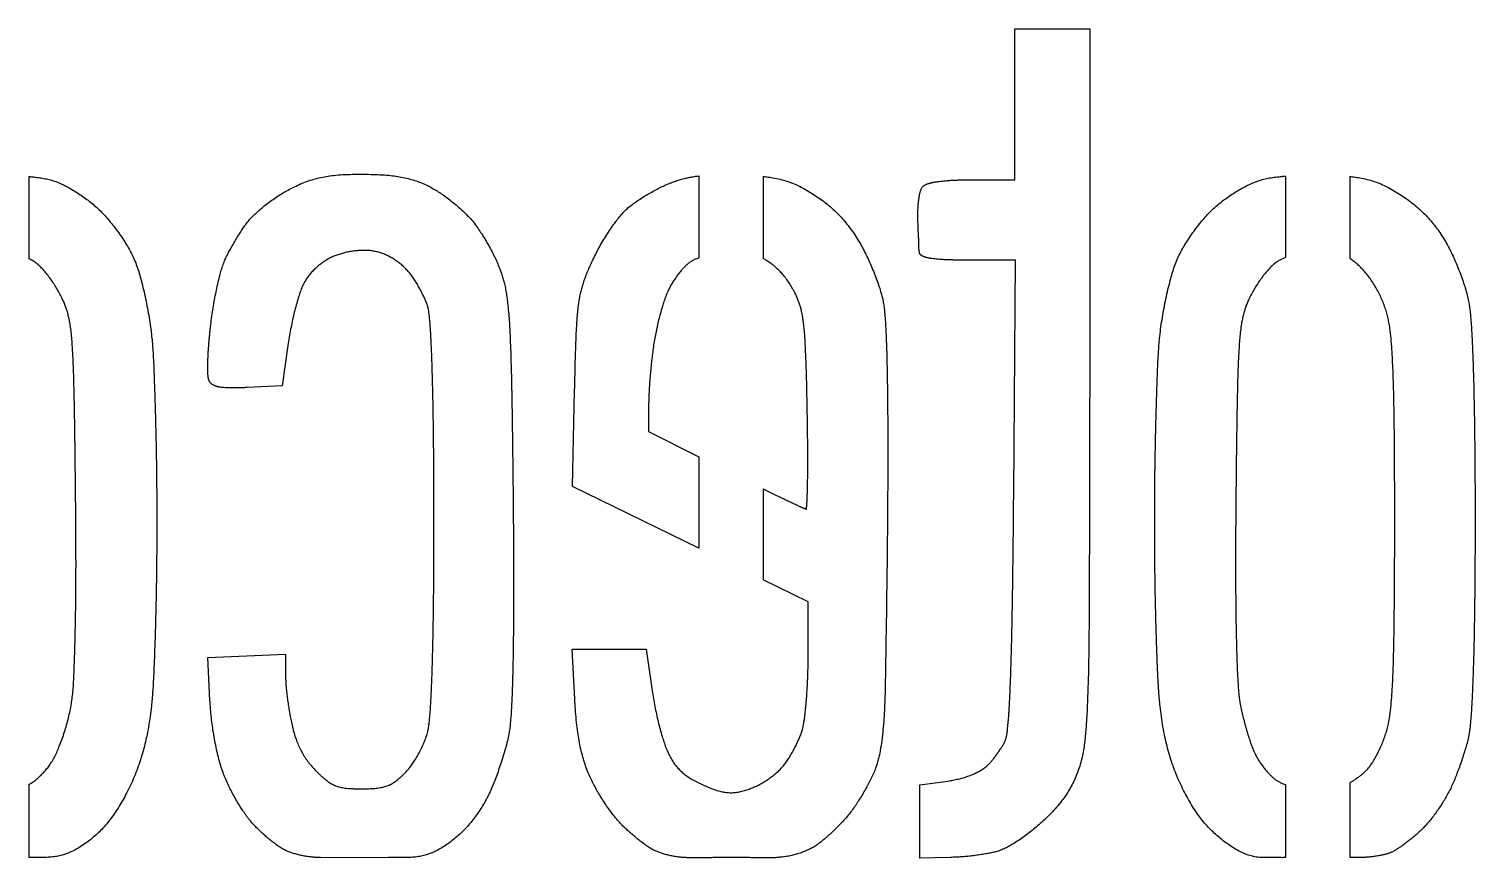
# Model space of a CAD drawing. Extents: x 0 to 436, y 0 to 625.
# Drawn here: x 217.6 to 289.3, y 208.2 to 249.4 of the extents above; entities that cross this region are included whole.
import ezdxf

# ---------------------------------------------------------------- set-up
doc = ezdxf.new("R2010")
doc.units = 0
doc.layers.add('Capa_1', color=7, linetype='CONTINUOUS')

msp = doc.modelspace()

# ---------------------------------------------------------------- linework, layer by layer
at = {"layer": 'Capa_1', "color": 7}
for p, q in [((266.48379, 249.366023), (270.19405, 249.366023)), ((266.48379, 241.884913), (266.48379, 249.366023)), ((270.19405, 249.366023), (270.19405, 231.906297)), ((217.571419, 242.050916), (217.571419, 237.967415)), ((250.810344, 242.079788), (250.810344, 238.024029)), ((254.000957, 242.050549), (254.000957, 237.974103)), ((264.355281, 241.884913), (266.48379, 241.884913)), ((279.913999, 242.068555), (279.913999, 238.030943)), ((283.104612, 242.049929), (283.104612, 237.977462)), ((266.516508, 237.897706), (264.199288, 237.897706)), ((266.42616, 226.383971), (266.516508, 237.897706)), ((230.434741, 233.787845), (230.130322, 231.665675)), ((230.130322, 231.665675), (228.39785, 231.581883)), ((244.541429, 226.682618), (244.643817, 231.43445)), ((248.310129, 230.679957), (248.304823, 229.399233)), ((248.304823, 229.399233), (250.810344, 228.143993)), ((250.810344, 228.143993), (250.810344, 223.61204)), ((250.810344, 223.61204), (244.541429, 226.682618)), ((254.000957, 226.555477), (254.000957, 222.049348)), ((256.232053, 220.956583), (254.000957, 222.049348)), ((256.23036, 218.318511), (256.232053, 220.956583)), ((226.443289, 218.192132), (230.294564, 218.360788)), ((226.546303, 216.05983), (226.443289, 218.192132)), ((230.294564, 218.360788), (230.294564, 217.3357)), ((244.524121, 218.610018), (248.187297, 218.610018)), ((244.648668, 216.128975), (244.524121, 218.610018)), ((248.187297, 218.610018), (248.484523, 216.545901)), ((217.571419, 211.898492), (217.571419, 208.277806)), ((261.773554, 211.882151), (263.156875, 212.065595)), ((261.773554, 208.249161), (261.773554, 211.882151)), ((279.913999, 211.886525), (279.913999, 208.269029)), ((283.104612, 211.981155), (283.104612, 208.282491)), ((218.0756, 208.278484), (217.571419, 208.278484)), ((235.411913, 208.271089), (232.097975, 208.268267)), ((251.437583, 208.268098), (250.384841, 208.259349)), ((254.484573, 208.26028), (253.376303, 208.268183)), ((263.283333, 208.278512), (261.773554, 208.249161)), ((279.913999, 208.269029), (279.912108, 208.269057)), ((283.577671, 208.277806), (283.104612, 208.282604)), ((285.266878, 208.579474), (285.18667, 208.535137)), ((285.18667, 208.535137), (285.18667, 208.548119))]:
    msp.add_line(p, q, dxfattribs=at)
for points, knots in [([(217.571419, 242.050916), (217.608303, 242.046798), (217.682104, 242.038557), (217.79276, 242.025353), (217.95798, 242.004878), (218.177444, 241.976317), (218.449377, 241.929859), (218.711684, 241.865973), (218.961176, 241.778763), (219.198489, 241.675262), (219.44783, 241.549252), (219.708909, 241.402538), (219.980337, 241.234067), (220.245016, 241.055402), (220.503743, 240.868137), (220.75443, 240.670283), (220.999677, 240.455654), (221.235926, 240.221635), (221.463795, 239.970392), (221.687307, 239.701442), (221.90764, 239.416598), (222.123496, 239.115339), (222.320648, 238.817718), (222.500275, 238.525108), (222.659589, 238.236763), (222.806783, 237.928255), (222.934029, 237.597375), (223.044781, 237.247176), (223.150523, 236.860118), (223.256072, 236.438315), (223.358903, 235.981536), (223.451352, 235.521024), (223.533547, 235.056808), (223.604174, 234.588946), (223.671558, 234.039168), (223.724661, 233.406633), (223.762097, 232.692082), (223.792087, 231.848583), (223.823816, 230.876773), (223.854856, 229.776699), (223.881132, 228.627025), (223.900494, 227.427553), (223.912243, 226.178268), (223.916031, 224.929507), (223.912337, 223.681396), (223.900712, 222.434039), (223.881507, 221.237481), (223.855458, 220.09171), (223.823502, 218.996613), (223.788885, 218.030449), (223.754183, 217.193253), (223.713006, 216.485539), (223.656838, 215.842415), (223.585484, 215.26461), (223.504901, 214.751936), (223.409577, 214.261187), (223.300637, 213.792913), (223.178807, 213.347678), (223.039056, 212.910924), (222.880305, 212.483911), (222.704499, 212.066836), (222.518044, 211.669888), (222.32393, 211.292445), (222.122222, 210.93504), (221.913448, 210.600042), (221.698593, 210.287813), (221.477566, 209.99965), (221.247316, 209.734705), (221.008352, 209.49444), (220.76447, 209.27669), (220.512155, 209.075129), (220.253448, 208.888827), (219.987121, 208.721129), (219.723481, 208.581926), (219.464756, 208.471327), (219.213957, 208.387875), (218.947062, 208.325706), (218.664982, 208.291982), (218.370749, 208.279659), (218.174118, 208.278876), (218.0756, 208.278484)], [0, 0, 0, 0, 0.111339, 0.222778, 0.334321, 0.610796, 0.886658, 1.161592, 1.419613, 1.67849, 1.937769, 2.257433, 2.576616, 2.895881, 3.215262, 3.53457, 3.853625, 4.192435, 4.531556, 4.870799, 5.2413, 5.611672, 5.98237, 6.312068, 6.641466, 6.970225, 7.336708, 7.703956, 8.071693, 8.540286, 9.008279, 9.476189, 9.949265, 10.422453, 10.895513, 11.610695, 12.326183, 13.041936, 14.14276, 15.243173, 16.343455, 17.592662, 18.842025, 20.091451, 21.338937, 22.586354, 23.833658, 24.929044, 26.024533, 27.12032, 27.829383, 28.538243, 29.246891, 29.765658, 30.284533, 30.803491, 31.265065, 31.726558, 32.187922, 32.640295, 33.092799, 33.545374, 33.955644, 34.365835, 34.776207, 35.139416, 35.502464, 35.865149, 36.191646, 36.51841, 36.845453, 37.160039, 37.474371, 37.788891, 38.053382, 38.317631, 38.58087, 38.874071, 39.168403, 39.46395, 39.46395, 39.46395, 39.46395]), ([(228.39785, 231.581883), (228.332958, 231.579079), (228.203182, 231.57347), (228.008473, 231.566368), (227.828179, 231.561902), (227.662301, 231.560446), (227.510901, 231.563187), (227.371692, 231.567478), (227.244886, 231.57603), (227.1306, 231.587634), (227.039638, 231.601525), (226.97186, 231.614945), (226.926754, 231.62518), (226.883963, 231.636713), (226.84348, 231.649238), (226.805371, 231.66279), (226.769353, 231.677749), (226.735426, 231.693847), (226.703724, 231.711129), (226.673946, 231.729877), (226.646161, 231.749946), (226.620546, 231.77131), (226.596787, 231.794102), (226.575156, 231.818297), (226.555433, 231.843497), (226.53745, 231.869956), (226.52127, 231.897531), (226.506964, 231.926077), (226.495011, 231.955098), (226.485511, 231.984467), (226.477985, 232.013883), (226.471333, 232.046637), (226.465645, 232.082667), (226.461007, 232.121917), (226.457104, 232.164588), (226.453709, 232.210645), (226.450874, 232.260072), (226.448525, 232.312808), (226.446706, 232.368849), (226.445307, 232.428184), (226.444447, 232.490439), (226.444231, 232.555606), (226.444524, 232.62368), (226.4454, 232.694334), (226.446738, 232.76757), (226.44864, 232.843385), (226.451957, 232.950896), (226.457472, 233.090076), (226.466096, 233.260871), (226.476706, 233.437865), (226.489261, 233.621044), (226.503835, 233.810389), (226.520208, 234.003136), (226.538344, 234.199275), (226.558506, 234.398776), (226.588554, 234.670634), (226.632059, 235.01443), (226.693235, 235.429439), (226.761013, 235.833927), (226.834444, 236.227929), (226.913958, 236.611423), (226.994082, 236.958124), (227.072848, 237.268167), (227.15293, 237.540288), (227.243174, 237.792719), (227.344763, 238.023895), (227.450579, 238.236158), (227.568883, 238.455283), (227.696925, 238.682381), (227.834975, 238.917225), (227.973262, 239.143963), (228.11103, 239.363013), (228.251713, 239.571865), (228.406762, 239.779061), (228.580758, 239.980166), (228.771912, 240.17525), (228.986079, 240.372862), (229.222409, 240.57272), (229.481618, 240.772835), (229.746479, 240.960195), (230.015943, 241.135588), (230.289566, 241.29904), (230.587204, 241.461419), (230.909838, 241.619709), (231.259362, 241.767573), (231.612776, 241.890605), (231.969133, 241.986136), (232.325784, 242.057233), (232.720233, 242.111846), (233.151793, 242.144695), (233.618957, 242.158581), (233.930584, 242.160652), (234.086479, 242.161689)], [0, 0, 0, 0, 0.194858, 0.389692, 0.584506, 0.735892, 0.8873, 1.038756, 1.153663, 1.268509, 1.383292, 1.429538, 1.475771, 1.522024, 1.562453, 1.602873, 1.64332, 1.679401, 1.715485, 1.751573, 1.784893, 1.818235, 1.851559, 1.883569, 1.915518, 1.947495, 1.97947, 2.011363, 2.043211, 2.073532, 2.103886, 2.134255, 2.173768, 2.213277, 2.252805, 2.302308, 2.351814, 2.401325, 2.460669, 2.520022, 2.579377, 2.64745, 2.715522, 2.783599, 2.859424, 2.935266, 3.011114, 3.18211, 3.353125, 3.524141, 3.71404, 3.903942, 4.093852, 4.294357, 4.494865, 4.695394, 5.114886, 5.534395, 5.953793, 6.345193, 6.736686, 7.128652, 7.412622, 7.696254, 7.979346, 8.216164, 8.453351, 8.690695, 8.96316, 9.235436, 9.507891, 9.759884, 10.011697, 10.263151, 10.535751, 10.808806, 11.082116, 11.409698, 11.737006, 12.064213, 12.382728, 12.701328, 13.020145, 13.39964, 13.778969, 14.15801, 14.521325, 14.884891, 15.248329, 15.715313, 16.182518, 16.650206, 16.650206, 16.650206, 16.650206]), ([(234.08649, 242.161914), (234.235647, 242.159939), (234.533862, 242.155991), (234.980949, 242.141725), (235.3962, 242.112914), (235.778629, 242.066969), (236.12764, 242.006569), (236.462867, 241.927708), (236.782765, 241.830164), (237.086383, 241.715813), (237.370365, 241.586483), (237.634174, 241.444514), (237.879535, 241.295132), (238.12859, 241.128102), (238.38146, 240.944525), (238.637209, 240.743768), (238.879151, 240.539536), (239.108037, 240.333333), (239.32178, 240.123733), (239.52608, 239.900432), (239.71704, 239.661212), (239.896705, 239.40905), (240.073603, 239.137946), (240.249691, 238.849878), (240.42346, 238.544342), (240.583046, 238.241818), (240.729217, 237.942993), (240.860239, 237.647489), (240.967139, 237.372791), (241.051752, 237.120397), (241.118218, 236.892166), (241.180616, 236.640899), (241.23574, 236.366233), (241.282893, 236.068592), (241.326381, 235.724946), (241.36522, 235.335486), (241.398043, 234.900387), (241.427552, 234.396351), (241.454313, 233.82346), (241.477333, 233.181744), (241.498096, 232.447849), (241.517117, 231.621821), (241.533981, 230.703675), (241.549772, 229.670232), (241.565236, 228.521499), (241.579927, 227.257478), (241.591711, 226.084834), (241.601303, 225.003575), (241.608486, 224.0137), (241.613234, 223.066535), (241.615374, 222.16209), (241.615011, 221.300378), (241.612236, 220.484418), (241.607099, 219.714214), (241.599675, 218.98976), (241.589735, 218.314163), (241.577638, 217.687443), (241.563326, 217.109649), (241.546773, 216.583562), (241.528539, 216.109167), (241.50788, 215.686418), (241.484301, 215.317703), (241.459189, 215.0031), (241.432007, 214.742927), (241.391078, 214.454514), (241.327631, 214.13956), (241.241361, 213.799106), (241.140321, 213.448658), (241.02948, 213.087263), (240.907405, 212.715536), (240.781875, 212.359324), (240.653256, 212.018588), (240.519387, 211.694478), (240.373077, 211.377574), (240.21169, 211.069863), (240.03627, 210.771672), (239.848033, 210.483831), (239.648081, 210.206637), (239.43586, 209.941587), (239.215778, 209.695978), (238.988675, 209.470434), (238.756878, 209.263812), (238.513782, 209.068943), (238.260287, 208.886137), (237.994831, 208.719314), (237.731865, 208.580925), (237.473647, 208.471022), (237.22313, 208.38794), (236.956366, 208.325718), (236.674341, 208.291213), (236.380289, 208.278131), (236.154271, 208.278469), (235.996765, 208.27858), (235.907873, 208.278235), (235.823373, 208.279488), (235.743363, 208.275462), (235.667693, 208.273335), (235.597249, 208.271078), (235.532008, 208.271518), (235.472005, 208.271328), (235.432001, 208.271414), (235.411998, 208.271456)], [0, 0, 0, 0, 0.447506, 0.894716, 1.341798, 1.695759, 2.049804, 2.403857, 2.72817, 3.052451, 3.376486, 3.663526, 3.950692, 4.237922, 4.562946, 4.887906, 5.213095, 5.512623, 5.811932, 6.110849, 6.420002, 6.729573, 7.039376, 7.390968, 7.742292, 8.093675, 8.416914, 8.740093, 9.063146, 9.300802, 9.538477, 9.776095, 10.077289, 10.378587, 10.679967, 11.116335, 11.552608, 11.988883, 12.630995, 13.273111, 13.915244, 14.833549, 15.75184, 16.670139, 17.93424, 19.198349, 20.462455, 21.452348, 22.442253, 23.432158, 24.293875, 25.155591, 26.017293, 26.741765, 27.466248, 28.190765, 28.768767, 29.346751, 29.924669, 30.347795, 30.770973, 31.194394, 31.456148, 31.717737, 31.979049, 32.329761, 32.680961, 33.032429, 33.423836, 33.814941, 34.206117, 34.556799, 34.907437, 35.257907, 35.603556, 35.94939, 36.295398, 36.634966, 36.974367, 37.313557, 37.62375, 37.934099, 38.244673, 38.558042, 38.87121, 39.184482, 39.448452, 39.712256, 39.975328, 40.268852, 40.563209, 40.857873, 40.946844, 41.035726, 41.124567, 41.200274, 41.27598, 41.351682, 41.411681, 41.471687, 41.531695, 41.531695, 41.531695, 41.531695]), ([(244.643817, 231.43445), (244.648464, 231.648497), (244.657759, 232.076592), (244.672947, 232.718712), (244.688966, 233.300342), (244.705923, 233.821461), (244.724856, 234.282022), (244.747416, 234.699492), (244.773232, 235.0738), (244.803109, 235.404805), (244.839898, 235.71011), (244.883298, 235.989383), (244.932383, 236.24235), (244.991289, 236.486323), (245.060686, 236.720545), (245.137424, 236.945465), (245.225388, 237.178201), (245.323599, 237.418834), (245.432293, 237.667072), (245.560946, 237.943847), (245.711182, 238.248287), (245.886342, 238.578375), (246.070693, 238.900552), (246.264648, 239.214187), (246.468516, 239.51889), (246.668516, 239.794621), (246.862034, 240.04243), (247.050619, 240.259819), (247.24845, 240.456788), (247.456769, 240.629611), (247.669216, 240.78383), (247.899107, 240.936039), (248.143476, 241.089526), (248.402973, 241.242671), (248.660635, 241.384557), (248.91627, 241.515326), (249.170151, 241.633749), (249.418808, 241.736776), (249.66172, 241.824083), (249.897758, 241.897334), (250.130659, 241.958714), (250.359732, 242.008888), (250.58424, 242.04969), (250.734984, 242.069756), (250.810344, 242.079788)], [0, 0, 0, 0, 0.642292, 1.284587, 1.926897, 2.387835, 2.848764, 3.309723, 3.642023, 3.974309, 4.306671, 4.564377, 4.822026, 5.079514, 5.317, 5.554622, 5.792311, 6.06332, 6.334243, 6.605205, 6.978906, 7.35258, 7.726081, 8.092273, 8.458648, 8.825667, 9.113922, 9.401659, 9.688519, 9.950316, 10.212826, 10.475736, 10.777324, 11.078462, 11.379558, 11.659626, 11.939735, 12.219762, 12.46678, 12.71385, 12.960961, 13.189099, 13.41722, 13.645268, 13.645268, 13.645268, 13.645268]), ([(254.000957, 242.050549), (254.044423, 242.045643), (254.131375, 242.035827), (254.261503, 242.018287), (254.468065, 241.986832), (254.749677, 241.933108), (255.102088, 241.841715), (255.454255, 241.721123), (255.801652, 241.565533), (256.144025, 241.380311), (256.467118, 241.181504), (256.774308, 240.976997), (257.063797, 240.76559), (257.342589, 240.538631), (257.607796, 240.293952), (257.859469, 240.033335), (258.100154, 239.755722), (258.329474, 239.462334), (258.546317, 239.153661), (258.743955, 238.840054), (258.923076, 238.522958), (259.086321, 238.20466), (259.242178, 237.873557), (259.391828, 237.530576), (259.535031, 237.175723), (259.662915, 236.833408), (259.777384, 236.504714), (259.873123, 236.188569), (259.942886, 235.89347), (259.986692, 235.620872), (260.014978, 235.373128), (260.040688, 235.070769), (260.06516, 234.714292), (260.086827, 234.303806), (260.10609, 233.83948), (260.123405, 233.321186), (260.138163, 232.748888), (260.150605, 232.123252), (260.160891, 231.444365), (260.168665, 230.712252), (260.174055, 229.927909), (260.177079, 229.091319), (260.177574, 228.202494), (260.175836, 227.262352), (260.17156, 226.270903), (260.164782, 225.228118), (260.152388, 223.791155), (260.130931, 221.960114), (260.098413, 219.735416), (260.068418, 217.884633), (260.044138, 216.407459), (260.000877, 215.303052), (259.924181, 214.397297), (259.829537, 213.692238), (259.730275, 213.189487), (259.605466, 212.769696), (259.468076, 212.43381), (259.344159, 212.172287), (259.205302, 211.905397), (259.055296, 211.631843), (258.89281, 211.352662), (258.728216, 211.087134), (258.561848, 210.835187), (258.392999, 210.597672), (258.217671, 210.371677), (258.035212, 210.158476), (257.848204, 209.956575), (257.653419, 209.759398), (257.452298, 209.565851), (257.244734, 209.376027), (257.044954, 209.202275), (256.854126, 209.043672), (256.669999, 208.903902), (256.480722, 208.779898), (256.285096, 208.675905), (256.086482, 208.588208), (255.873968, 208.508556), (255.649016, 208.435619), (255.411484, 208.372757), (255.175943, 208.325775), (254.943085, 208.295315), (254.714195, 208.275362), (254.561247, 208.26531), (254.484714, 208.26028)], [0, 0, 0, 0, 0.131224, 0.262507, 0.393882, 0.758041, 1.122013, 1.485226, 1.873423, 2.262479, 2.65223, 3.011128, 3.369358, 3.727211, 4.088997, 4.451186, 4.813556, 5.190776, 5.567824, 5.944755, 6.30237, 6.660043, 7.017668, 7.400058, 7.782516, 8.165497, 8.496237, 8.826535, 9.156078, 9.405021, 9.654376, 9.903982, 10.315319, 10.726269, 11.137117, 11.709479, 12.281999, 12.854567, 13.586752, 14.318887, 15.051023, 15.939833, 16.828669, 17.717494, 18.760261, 19.803041, 20.845913, 23.071308, 25.296529, 27.520707, 28.624411, 29.728598, 30.835915, 31.349866, 31.862097, 32.37192, 32.660608, 32.95004, 33.239818, 33.563055, 33.885911, 34.208767, 34.500141, 34.791531, 35.082812, 35.357912, 35.633108, 35.908246, 36.189297, 36.470393, 36.751979, 36.983533, 37.214688, 37.445144, 37.66153, 37.878549, 38.096043, 38.342131, 38.587696, 38.832764, 39.062109, 39.291846, 39.521939, 39.521939, 39.521939, 39.521939]), ([(264.199288, 237.897706), (264.114066, 237.897882), (263.943624, 237.898234), (263.687983, 237.901239), (263.449888, 237.905323), (263.22937, 237.911658), (263.026447, 237.920139), (262.839824, 237.930826), (262.669558, 237.943554), (262.515727, 237.958309), (262.393469, 237.973481), (262.302712, 237.987401), (262.243099, 237.997544), (262.18703, 238.008365), (262.134522, 238.01986), (262.085628, 238.032145), (262.039956, 238.045157), (261.997558, 238.05884), (261.958569, 238.073354), (261.922524, 238.08922), (261.88938, 238.106094), (261.859374, 238.12429), (261.832094, 238.144064), (261.807814, 238.16522), (261.787105, 238.187685), (261.77037, 238.212255), (261.758677, 238.238712), (261.75051, 238.265779), (261.738194, 238.322292), (261.727469, 238.409043), (261.72396, 238.525506), (261.724382, 238.666724), (261.719498, 238.832817), (261.709206, 239.023553), (261.697002, 239.225611), (261.686654, 239.439199), (261.678317, 239.664289), (261.673271, 239.852803), (261.670269, 240.004693), (261.669106, 240.11994), (261.669707, 240.234072), (261.672529, 240.347052), (261.677459, 240.458839), (261.684258, 240.567814), (261.692639, 240.673959), (261.702575, 240.777263), (261.713859, 240.876051), (261.726282, 240.970302), (261.740082, 241.059896), (261.755301, 241.143558), (261.771818, 241.221282), (261.789863, 241.293098), (261.809547, 241.358465), (261.830382, 241.417252), (261.853486, 241.468579), (261.878532, 241.509406), (261.903438, 241.539893), (261.925154, 241.562138), (261.949875, 241.583416), (261.977679, 241.603192), (262.008214, 241.621519), (262.041708, 241.638876), (262.077845, 241.655593), (262.116675, 241.671334), (262.158285, 241.686528), (262.202689, 241.701087), (262.24981, 241.715094), (262.299829, 241.728521), (262.352716, 241.741324), (262.408421, 241.753568), (262.467048, 241.765168), (262.528549, 241.776247), (262.592913, 241.786803), (262.687195, 241.800918), (262.811644, 241.816821), (262.966393, 241.83281), (263.132577, 241.846741), (263.310123, 241.858749), (263.498994, 241.868552), (263.699089, 241.875874), (263.910378, 241.880658), (264.132826, 241.8833), (264.281135, 241.884394), (264.355292, 241.884941)], [0, 0, 0, 0, 0.255665, 0.511323, 0.766968, 0.970047, 1.173134, 1.37625, 1.530805, 1.685328, 1.839825, 1.900307, 1.960773, 2.021221, 2.071602, 2.122009, 2.172436, 2.214044, 2.255633, 2.297187, 2.332123, 2.36714, 2.402352, 2.433074, 2.463609, 2.493787, 2.521789, 2.550029, 2.578476, 2.695233, 2.811514, 2.927878, 3.118882, 3.309888, 3.500912, 3.726157, 3.951385, 4.176633, 4.291892, 4.407142, 4.522383, 4.634273, 4.746167, 4.85805, 4.961816, 5.06558, 5.169375, 5.260093, 5.35076, 5.4413, 5.515162, 5.589101, 5.663379, 5.719884, 5.776106, 5.83197, 5.862953, 5.89404, 5.925119, 5.960677, 5.996261, 6.031871, 6.073801, 6.115666, 6.157533, 6.20667, 6.255831, 6.304992, 6.362023, 6.419058, 6.476085, 6.541301, 6.606523, 6.67175, 6.827292, 6.982854, 7.138434, 7.327569, 7.516685, 7.705787, 7.928235, 8.150696, 8.373173, 8.373173, 8.373173, 8.373173]), ([(279.912104, 208.269057), (279.88806, 208.269043), (279.839973, 208.269014), (279.767851, 208.269225), (279.691138, 208.268328), (279.609938, 208.272175), (279.524153, 208.274545), (279.448286, 208.277101), (279.382277, 208.277405), (279.326171, 208.279216), (279.190851, 208.280779), (278.976537, 208.275323), (278.683792, 208.275988), (278.400818, 208.301855), (278.133195, 208.367603), (277.882283, 208.460388), (277.622057, 208.583503), (277.354441, 208.734809), (277.081726, 208.914562), (276.817675, 209.11031), (276.560268, 209.318642), (276.311683, 209.541063), (276.068726, 209.784443), (275.835572, 210.051269), (275.612551, 210.339938), (275.397122, 210.650643), (275.189059, 210.982003), (274.989315, 211.333633), (274.797767, 211.704895), (274.614851, 212.095394), (274.443166, 212.505514), (274.287659, 212.927288), (274.150093, 213.360454), (274.029608, 213.803851), (273.921757, 214.270022), (273.827106, 214.7584), (273.746879, 215.268485), (273.675559, 215.84454), (273.619394, 216.486788), (273.578274, 217.194498), (273.543682, 218.031697), (273.509119, 218.997865), (273.477158, 220.09297), (273.4511, 221.238742), (273.43193, 222.435302), (273.420364, 223.68266), (273.416701, 224.930773), (273.420447, 226.179531), (273.432118, 227.428817), (273.451422, 228.62829), (273.477667, 229.777966), (273.508697, 230.87803), (273.540431, 231.849836), (273.57042, 232.69333), (273.607857, 233.407881), (273.660961, 234.040416), (273.728341, 234.590197), (273.79897, 235.058068), (273.881161, 235.522284), (273.97362, 235.982789), (274.076451, 236.439558), (274.181992, 236.861361), (274.287718, 237.248424), (274.398458, 237.598629), (274.525754, 237.929578), (274.673068, 238.238211), (274.832591, 238.526728), (275.012511, 238.819605), (275.210058, 239.117571), (275.426407, 239.419249), (275.64729, 239.704561), (275.871399, 239.974044), (276.099944, 240.225874), (276.339068, 240.46271), (276.589895, 240.681869), (276.849395, 240.885215), (277.117823, 241.076529), (277.393211, 241.257431), (277.675974, 241.426586), (277.95228, 241.574966), (278.220752, 241.7035), (278.481094, 241.810171), (278.755641, 241.89979), (279.044922, 241.9651), (279.345902, 242.011356), (279.577287, 242.037145), (279.737352, 242.053233), (279.825664, 242.061901), (279.88456, 242.067278), (279.913999, 242.069966)], [0, 0, 0, 0, 0.072131, 0.144258, 0.216378, 0.302226, 0.388052, 0.473847, 0.529936, 0.586064, 0.642243, 0.935894, 1.229114, 1.520285, 1.78582, 2.053284, 2.3216, 2.648655, 2.974727, 3.300853, 3.634384, 3.967852, 4.301084, 4.665421, 5.030076, 5.394885, 5.799261, 6.203465, 6.607728, 7.052259, 7.496758, 7.941148, 8.400396, 8.859755, 9.319209, 9.835547, 10.351813, 10.867977, 11.576614, 12.285464, 12.994522, 14.090321, 15.18581, 16.281211, 17.528502, 18.775924, 20.023416, 21.272836, 22.522192, 23.771411, 24.871691, 25.972096, 27.072901, 27.788666, 28.504148, 29.219324, 29.692397, 30.165585, 30.638676, 31.106567, 31.574553, 32.043142, 32.410882, 32.778135, 33.144613, 33.47362, 33.803264, 34.133219, 34.504556, 34.875551, 35.24667, 35.586791, 35.926792, 36.266511, 36.595853, 36.92546, 37.255158, 37.584467, 37.913686, 38.243319, 38.524995, 38.806299, 39.086789, 39.390349, 39.694823, 39.999925, 40.088706, 40.177444, 40.266129, 40.266129, 40.266129, 40.266129]), ([(283.104612, 242.049929), (283.149519, 242.04491), (283.239348, 242.03487), (283.373757, 242.016696), (283.581339, 241.984673), (283.86066, 241.929964), (284.207525, 241.837912), (284.555141, 241.717139), (284.899296, 241.562576), (285.239498, 241.378738), (285.560313, 241.181648), (285.864908, 240.978732), (286.151757, 240.769145), (286.428176, 240.544491), (286.691587, 240.302907), (286.941918, 240.045915), (287.179934, 239.774224), (287.405445, 239.489164), (287.617138, 239.191055), (287.810517, 238.885562), (287.98524, 238.57362), (288.144137, 238.257753), (288.296448, 237.925557), (288.443503, 237.578104), (288.584778, 237.215372), (288.711436, 236.862258), (288.825295, 236.519752), (288.921471, 236.186935), (288.99135, 235.879895), (289.036056, 235.60017), (289.065742, 235.349915), (289.093618, 235.048392), (289.120862, 234.696012), (289.14614, 234.29284), (289.16966, 233.841725), (289.191856, 233.342583), (289.212196, 232.795383), (289.23078, 232.203375), (289.247724, 231.566631), (289.262731, 230.885175), (289.275848, 230.162558), (289.287089, 229.398767), (289.296276, 228.593807), (289.303467, 227.751149), (289.308667, 226.870809), (289.311737, 225.952794), (289.312676, 225.037121), (289.311726, 224.123792), (289.308674, 223.212803), (289.303503, 222.338687), (289.296343, 221.501449), (289.287215, 220.701099), (289.276101, 219.941638), (289.263184, 219.22307), (289.24839, 218.545395), (289.231636, 217.912709), (289.21319, 217.325034), (289.193136, 216.78242), (289.171533, 216.288608), (289.14898, 215.843562), (289.124485, 215.447247), (289.097556, 215.102952), (289.069606, 214.810748), (289.040363, 214.570944), (288.997846, 214.308107), (288.934124, 214.023992), (288.849706, 213.719411), (288.752853, 213.408122), (288.64868, 213.088955), (288.535755, 212.762523), (288.420928, 212.451621), (288.30428, 212.156293), (288.184269, 211.877441), (288.056221, 211.609752), (287.918818, 211.35449), (287.774953, 211.110657), (287.621532, 210.868912), (287.460034, 210.628674), (287.289466, 210.39086), (287.120778, 210.171827), (286.955013, 209.971212), (286.792286, 209.789508), (286.629171, 209.624259), (286.466162, 209.475816), (286.306935, 209.340599), (286.146332, 209.209656), (285.986393, 209.080702), (285.825702, 208.955693), (285.67401, 208.844731), (285.531274, 208.748176), (285.399547, 208.663132), (285.311106, 208.607364), (285.266875, 208.579474)], [0, 0, 0, 0, 0.135554, 0.271158, 0.406859, 0.765647, 1.124437, 1.482629, 1.868399, 2.254871, 2.641948, 2.997577, 3.352619, 3.707324, 4.065603, 4.424243, 4.783086, 5.148744, 5.5142, 5.879468, 6.232859, 6.586387, 6.93993, 7.329025, 7.718099, 8.10759, 8.454345, 8.80075, 9.146526, 9.398217, 9.650227, 9.902428, 10.306597, 10.710478, 11.114287, 11.661768, 12.209367, 12.757008, 13.43866, 14.120267, 14.801865, 15.606864, 16.411883, 17.216899, 18.134927, 19.052945, 19.970958, 20.881944, 21.792934, 22.703935, 23.504337, 24.304736, 25.105138, 25.782958, 26.460786, 27.13864, 27.681673, 28.224672, 28.767582, 29.164515, 29.56151, 29.958758, 30.200497, 30.442075, 30.683382, 30.998952, 31.315008, 31.631346, 31.976908, 32.32219, 32.667517, 32.971117, 33.274684, 33.578081, 33.861012, 34.144084, 34.427234, 34.719855, 35.0124, 35.305056, 35.549067, 35.792961, 36.036583, 36.245285, 36.454162, 36.663197, 36.866928, 37.070503, 37.273919, 37.430619, 37.587415, 37.744285, 37.744285, 37.744285, 37.744285]), ([(237.666115, 225.120998), (237.665556, 225.422517), (237.664438, 226.025556), (237.661791, 226.930109), (237.657303, 227.798412), (237.65035, 228.630453), (237.641277, 229.42623), (237.630274, 230.180357), (237.617709, 230.892833), (237.603456, 231.563648), (237.589582, 232.105321), (237.577462, 232.517875), (237.568402, 232.801342), (237.558935, 233.072365), (237.549061, 233.330938), (237.538822, 233.577058), (237.528216, 233.810051), (237.517354, 234.029921), (237.5061, 234.236661), (237.494328, 234.429673), (237.482123, 234.608954), (237.469633, 234.774507), (237.457004, 234.925445), (237.44448, 235.06178), (237.431521, 235.183463), (237.41783, 235.289373), (237.403914, 235.37949), (237.390444, 235.45383), (237.363803, 235.576907), (237.312065, 235.746148), (237.226016, 235.956878), (237.124076, 236.171006), (237.012601, 236.390594), (236.889803, 236.61436), (236.763228, 236.826041), (236.632958, 237.025526), (236.497639, 237.211294), (236.351102, 237.387117), (236.191773, 237.550144), (236.021504, 237.700384), (235.841576, 237.838078), (235.653487, 237.963299), (235.457727, 238.074993), (235.258997, 238.170081), (235.058628, 238.248597), (234.857803, 238.309932), (234.651955, 238.354088), (234.442252, 238.37882), (234.230519, 238.38685), (234.012638, 238.38105), (233.789434, 238.363355), (233.561644, 238.332824), (233.337163, 238.290784), (233.116399, 238.237916), (232.900533, 238.172478), (232.690241, 238.092333), (232.487434, 237.995887), (232.292865, 237.88466), (232.105256, 237.758806), (231.925461, 237.619165), (231.754533, 237.466027), (231.597498, 237.304011), (231.454442, 237.134664), (231.327084, 236.958421), (231.207493, 236.758863), (231.103519, 236.533391), (231.013287, 236.285298), (230.92445, 235.998765), (230.830712, 235.67672), (230.735702, 235.31863), (230.648574, 234.949902), (230.571432, 234.569893), (230.500978, 234.179356), (230.456827, 233.918381), (230.434744, 233.787845)], [0, 0, 0, 0, 0.904559, 1.80912, 2.713671, 3.509498, 4.305325, 5.101153, 5.772116, 6.443082, 7.114049, 7.397661, 7.681276, 7.964882, 8.211225, 8.457558, 8.703881, 8.910927, 9.11797, 9.325015, 9.491033, 9.657055, 9.82308, 9.945424, 10.067776, 10.190172, 10.265757, 10.341313, 10.416787, 10.643454, 10.870997, 11.099126, 11.354751, 11.609714, 11.8647, 12.094484, 12.324254, 12.553807, 12.780494, 13.007424, 13.234459, 13.459688, 13.684805, 13.910044, 14.120011, 14.329846, 14.539314, 14.750718, 14.962474, 15.174432, 15.404256, 15.633866, 15.863583, 16.089123, 16.314563, 16.539822, 16.763603, 16.987581, 17.211578, 17.440789, 17.669983, 17.89949, 18.117134, 18.33449, 18.551131, 18.814035, 19.077941, 19.342614, 19.713885, 20.084119, 20.453927, 20.850362, 21.247235, 21.644408, 21.644408, 21.644408, 21.644408]), ([(217.571419, 211.898492), (217.584233, 211.905904), (217.609864, 211.920731), (217.647771, 211.943875), (217.737722, 212.000776), (217.875361, 212.098298), (218.05264, 212.246054), (218.223597, 212.409324), (218.388362, 212.586541), (218.544239, 212.778581), (218.692379, 212.99126), (218.827751, 213.226395), (218.951416, 213.481504), (219.072175, 213.766186), (219.192287, 214.0786), (219.309522, 214.419057), (219.415995, 214.764091), (219.512649, 215.113222), (219.597166, 215.466568), (219.686102, 215.920711), (219.756847, 216.479284), (219.80101, 217.140735), (219.8303, 217.972943), (219.85976, 218.974127), (219.885179, 220.14389), (219.903365, 221.466623), (219.909099, 222.943151), (219.902115, 224.573573), (219.888684, 226.044052), (219.875015, 227.354326), (219.861355, 228.504338), (219.847202, 229.540209), (219.832958, 230.461983), (219.817368, 231.269629), (219.799034, 231.988367), (219.778466, 232.618183), (219.755213, 233.159075), (219.727572, 233.636327), (219.696975, 234.049862), (219.661878, 234.399396), (219.618027, 234.710792), (219.567019, 234.983604), (219.512239, 235.21787), (219.4477, 235.439542), (219.373532, 235.647891), (219.293081, 235.843567), (219.195905, 236.054676), (219.080969, 236.280266), (218.945891, 236.518427), (218.80127, 236.748825), (218.64751, 236.971238), (218.484413, 237.185357), (218.323855, 237.376382), (218.168572, 237.545509), (218.017077, 237.68956), (217.879187, 237.796736), (217.760616, 237.871064), (217.667627, 237.922252), (217.603516, 237.952344), (217.571407, 237.967415)], [0, 0, 0, 0, 0.044409, 0.088829, 0.13323, 0.363717, 0.594204, 0.824988, 1.072468, 1.319658, 1.566405, 1.849227, 2.132631, 2.416422, 2.776713, 3.136545, 3.496438, 3.859821, 4.223152, 4.586114, 5.247654, 5.91048, 6.57434, 7.745719, 8.915344, 10.084409, 11.714252, 13.344881, 14.97569, 16.125866, 17.275917, 18.425969, 19.233766, 20.041568, 20.849347, 21.390663, 21.932006, 22.473479, 22.824752, 23.175935, 23.527175, 23.767788, 24.008332, 24.248652, 24.459996, 24.671499, 24.883148, 25.157043, 25.430789, 25.704277, 25.972853, 26.241685, 26.511452, 26.721201, 26.930201, 27.137955, 27.243743, 27.349781, 27.456167, 27.456167, 27.456167, 27.456167]), ([(250.810344, 238.024029), (250.80989, 238.024034), (250.808939, 238.024044), (250.807371, 238.023089), (250.781433, 237.972378), (250.64397, 237.971252), (250.511555, 237.883199), (250.367048, 237.803313), (250.237882, 237.700901), (250.116544, 237.587549), (249.992282, 237.454314), (249.863935, 237.303697), (249.733395, 237.134805), (249.609743, 236.959869), (249.492293, 236.779529), (249.382943, 236.593106), (249.277155, 236.387296), (249.180371, 236.16023), (249.091814, 235.913378), (249.005242, 235.639599), (248.91747, 235.340388), (248.830454, 235.015452), (248.751099, 234.688153), (248.679466, 234.358516), (248.615925, 234.026649), (248.560352, 233.689733), (248.513446, 233.347928), (248.47306, 233.001709), (248.436692, 232.65032), (248.401934, 232.294068), (248.370766, 231.932823), (248.34703, 231.592716), (248.33109, 231.273814), (248.319738, 230.976325), (248.313342, 230.777942), (248.310143, 230.678744)], [0, 0, 0, 0, 0.001342, 0.002812, 0.005207, 0.168995, 0.332314, 0.494809, 0.65997, 0.826009, 0.992513, 1.206271, 1.419455, 1.63266, 1.848791, 2.064911, 2.280765, 2.542559, 2.804757, 3.067255, 3.403883, 3.74014, 4.076313, 4.414133, 4.752034, 5.089891, 5.438414, 5.786955, 6.135547, 6.498198, 6.860775, 7.223278, 7.520929, 7.818636, 8.116386, 8.116386, 8.116386, 8.116386]), ([(254.000957, 226.555477), (254.014669, 226.548786), (254.0421, 226.5354), (254.083219, 226.515254), (254.200552, 226.457878), (254.394181, 226.363461), (254.664293, 226.232383), (254.882727, 226.127042), (255.049315, 226.047099), (255.16393, 225.992299), (255.27328, 225.940271), (255.377339, 225.890949), (255.476123, 225.844355), (255.569082, 225.800767), (255.656187, 225.760146), (255.737439, 225.722546), (255.802865, 225.692643), (255.852354, 225.670172), (255.885903, 225.655048), (255.917776, 225.64072), (255.948001, 225.627284), (255.976501, 225.614699), (256.003169, 225.603045), (256.028115, 225.592467), (256.051364, 225.582626), (256.069562, 225.574859), (256.082652, 225.569228), (256.09044, 225.565854), (256.097839, 225.563265), (256.104593, 225.560581), (256.111419, 225.558565), (256.118264, 225.555593), (256.12468, 225.551617), (256.129855, 225.548348), (256.135953, 225.547976), (256.1371, 225.552584), (256.137883, 225.556511), (256.13829, 225.561125), (256.138979, 225.565674), (256.139976, 225.570003), (256.141385, 225.574498), (256.142206, 225.579626), (256.143133, 225.585269), (256.144938, 225.597341), (256.14716, 225.615716), (256.150186, 225.640317), (256.153105, 225.667146), (256.155953, 225.696352), (256.158683, 225.727975), (256.161331, 225.761833), (256.163961, 225.797869), (256.166532, 225.836074), (256.170106, 225.893139), (256.174301, 225.969115), (256.178745, 226.064024), (256.182876, 226.166589), (256.186774, 226.276789), (256.190374, 226.394619), (256.193641, 226.5194), (256.196617, 226.651133), (256.199236, 226.789818), (256.202462, 226.992873), (256.20557, 227.260304), (256.207736, 227.592108), (256.208547, 227.943674), (256.208106, 228.315), (256.206208, 228.706077), (256.202863, 229.11159), (256.197918, 229.531528), (256.191531, 229.965886), (256.183015, 230.468267), (256.172217, 231.038666), (256.158144, 231.677072), (256.14306, 232.257617), (256.127299, 232.7803), (256.110032, 233.245076), (256.089989, 233.665069), (256.067546, 234.040247), (256.042292, 234.370559), (256.012488, 234.66931), (255.978981, 234.936357), (255.94152, 235.171414), (255.896837, 235.388168), (255.845313, 235.586134), (255.789481, 235.765484), (255.72555, 235.939969), (255.653584, 236.109099), (255.57498, 236.273081), (255.476635, 236.459231), (255.356172, 236.665939), (255.208532, 236.889439), (255.049323, 237.1002), (254.878445, 237.296736), (254.696854, 237.478271), (254.516842, 237.633864), (254.341799, 237.765278), (254.175441, 237.876312), (254.05924, 237.941495), (254.00116, 237.974075)], [0, 0, 0, 0, 0.045772, 0.091569, 0.137366, 0.437603, 0.737837, 1.038076, 1.165124, 1.292168, 1.419201, 1.528415, 1.637634, 1.746866, 1.836426, 1.925967, 2.015457, 2.052232, 2.089021, 2.125858, 2.157068, 2.188253, 2.219322, 2.244376, 2.269539, 2.295061, 2.303733, 2.312293, 2.320511, 2.327241, 2.334087, 2.341832, 2.3496, 2.356459, 2.360912, 2.364562, 2.368787, 2.37347, 2.378272, 2.382628, 2.386772, 2.392389, 2.398169, 2.403941, 2.429001, 2.453693, 2.478299, 2.509959, 2.541725, 2.573521, 2.611841, 2.650121, 2.688395, 2.78337, 2.878392, 2.973431, 3.091314, 3.209197, 3.327085, 3.465785, 3.604494, 3.743215, 4.075027, 4.406835, 4.738644, 5.129726, 5.520812, 5.911888, 6.346304, 6.780711, 7.215102, 7.853662, 8.492213, 9.130781, 9.595879, 10.060969, 10.526051, 10.857261, 11.188486, 11.519814, 11.757859, 11.995817, 12.233711, 12.421478, 12.609284, 12.797013, 12.978714, 13.160485, 13.342396, 13.610191, 13.87789, 14.145509, 14.402001, 14.65857, 14.915191, 15.115075, 15.314935, 15.514656, 15.514656, 15.514656, 15.514656]), ([(279.913999, 238.030943), (279.863837, 238.010933), (279.763737, 237.971002), (279.619149, 237.899181), (279.467743, 237.807964), (279.315419, 237.68956), (279.163922, 237.54551), (279.00864, 237.376382), (278.848084, 237.185357), (278.684987, 236.971238), (278.531228, 236.748825), (278.386606, 236.518427), (278.251527, 236.280266), (278.13657, 236.054635), (278.03935, 235.843445), (277.958867, 235.647629), (277.884665, 235.438994), (277.820142, 235.216885), (277.765419, 234.982038), (277.714472, 234.708281), (277.670675, 234.395571), (277.635665, 234.044352), (277.605149, 233.628533), (277.577579, 233.148396), (277.554395, 232.604024), (277.533902, 231.969902), (277.515679, 231.246028), (277.500207, 230.432409), (277.486037, 229.503589), (277.471835, 228.459612), (277.458168, 227.300485), (277.447538, 226.249016), (277.439257, 225.30521), (277.433478, 224.469071), (277.430012, 223.661518), (277.429137, 222.882555), (277.430689, 222.132188), (277.434555, 221.415966), (277.44045, 220.733897), (277.448543, 220.08598), (277.458993, 219.477654), (277.471613, 218.908931), (277.486244, 218.379842), (277.502724, 217.89614), (277.520476, 217.457813), (277.540446, 217.06486), (277.562997, 216.723205), (277.586831, 216.432905), (277.61186, 216.194146), (277.6481, 215.932127), (277.702027, 215.648077), (277.773389, 215.342614), (277.852904, 215.039482), (277.936044, 214.737756), (278.023664, 214.43766), (278.109884, 214.161018), (278.194003, 213.907729), (278.279057, 213.679185), (278.371137, 213.468357), (278.471114, 213.276613), (278.574507, 213.102446), (278.686531, 212.932844), (278.805872, 212.767496), (278.933072, 212.607043), (279.059076, 212.46294), (279.182262, 212.334502), (279.303212, 212.223492), (279.433218, 212.123852), (279.573545, 212.03974), (279.720374, 211.967491), (279.825658, 211.922843), (279.885614, 211.898013), (279.899826, 211.892251), (279.909272, 211.888341), (279.914, 211.886384)], [0, 0, 0, 0, 0.161967, 0.323211, 0.48374, 0.691495, 0.900494, 1.110242, 1.380009, 1.64884, 1.917416, 2.190904, 2.464651, 2.738546, 2.950331, 3.161975, 3.373467, 3.614336, 3.855424, 4.096596, 4.449488, 4.802341, 5.155295, 5.700237, 6.245058, 6.789848, 7.603579, 8.417348, 9.231138, 10.390362, 11.549565, 12.708759, 13.54493, 14.381089, 15.217236, 15.967608, 16.717975, 17.468338, 18.1163, 18.764256, 19.412233, 19.94154, 20.470838, 21.000097, 21.393476, 21.786886, 22.180447, 22.420618, 22.66068, 22.900562, 23.213946, 23.527647, 23.841461, 24.154056, 24.46654, 24.779287, 25.023315, 25.267139, 25.510631, 25.712943, 25.91547, 26.118001, 26.322526, 26.527042, 26.732038, 26.896572, 27.060715, 27.22411, 27.387021, 27.55065, 27.714681, 27.730016, 27.745335, 27.760685, 27.760685, 27.760685, 27.760685]), ([(283.104612, 211.981155), (283.147582, 212.008645), (283.233509, 212.063618), (283.360387, 212.149293), (283.492011, 212.241308), (283.628036, 212.340017), (283.765289, 212.449075), (283.900332, 212.572821), (284.027261, 212.715986), (284.146258, 212.876142), (284.267076, 213.061998), (284.389942, 213.27221), (284.512802, 213.507209), (284.627603, 213.749872), (284.735764, 213.999325), (284.834415, 214.256194), (284.946333, 214.599725), (285.046161, 215.037258), (285.120286, 215.567762), (285.18259, 216.276607), (285.236045, 217.161071), (285.272245, 218.220128), (285.296864, 219.552936), (285.315105, 221.160834), (285.32418, 223.044378), (285.325806, 224.928093), (285.324809, 226.811121), (285.31594, 228.692496), (285.297127, 230.299063), (285.271281, 231.631427), (285.234659, 232.691225), (285.1822, 233.576335), (285.122065, 234.28568), (285.049029, 234.816067), (284.947326, 235.258094), (284.829303, 235.610033), (284.721016, 235.879521), (284.598647, 236.145595), (284.464741, 236.408401), (284.317555, 236.66614), (284.163937, 236.903936), (284.004873, 237.121584), (283.842585, 237.320113), (283.67212, 237.507039), (283.494207, 237.681491), (283.308328, 237.841791), (283.172449, 237.932284), (283.104612, 237.977462)], [0, 0, 0, 0, 0.153026, 0.306015, 0.459241, 0.634814, 0.810139, 0.984904, 1.183603, 1.383085, 1.582969, 1.848356, 2.113236, 2.378245, 2.653546, 2.928733, 3.203427, 3.736861, 4.272293, 4.809339, 5.871245, 6.930136, 7.988128, 9.870305, 11.754096, 13.638798, 15.521451, 17.403175, 19.282956, 20.341428, 21.400972, 22.464028, 23.001097, 23.536296, 24.069076, 24.358744, 24.649129, 24.939952, 25.23707, 25.533723, 25.829981, 26.08587, 26.342059, 26.598885, 26.844364, 27.089408, 27.333707, 27.333707, 27.333707, 27.333707]), ([(270.19405, 231.906297), (270.192355, 230.645678), (270.188965, 228.125075), (270.180877, 224.345774), (270.169218, 221.221764), (270.155615, 218.751791), (270.123156, 216.932814), (270.063134, 215.479721), (269.992369, 214.394155), (269.909518, 213.679887), (269.787713, 213.092352), (269.645962, 212.633681), (269.516882, 212.295557), (269.367087, 211.970275), (269.19743, 211.659499), (269.010511, 211.363632), (268.796086, 211.065884), (268.552703, 210.768845), (268.281277, 210.473538), (268.008897, 210.203936), (267.740375, 209.956322), (267.477496, 209.729506), (267.211564, 209.515054), (266.943073, 209.312715), (266.67146, 209.123351), (266.414192, 208.959534), (266.173271, 208.819602), (265.948656, 208.705972), (265.720319, 208.613063), (265.488436, 208.545601), (265.256918, 208.495504), (265.004668, 208.451408), (264.7334, 208.407388), (264.442993, 208.36627), (264.15289, 208.333105), (263.862868, 208.309534), (263.573261, 208.292463), (263.379998, 208.283163), (263.283333, 208.278512)], [0, 0, 0, 0, 3.781863, 7.561813, 11.337925, 13.153961, 14.971825, 16.795429, 17.516428, 18.235014, 18.951135, 19.312457, 19.674269, 20.036128, 20.385956, 20.735712, 21.085353, 21.486075, 21.886992, 22.288112, 22.635467, 22.982602, 23.329529, 23.660165, 23.991, 24.322589, 24.574873, 24.826561, 25.077192, 25.313181, 25.550067, 25.787512, 26.081344, 26.374496, 26.66734, 26.957178, 27.247307, 27.537636, 27.537636, 27.537636, 27.537636]), ([(263.156875, 212.065595), (263.242264, 212.081507), (263.41293, 212.113309), (263.667759, 212.166233), (263.914895, 212.228327), (264.152805, 212.30363), (264.381043, 212.391463), (264.587515, 212.486364), (264.772457, 212.584975), (264.934606, 212.687045), (265.081759, 212.800323), (265.211205, 212.92527), (265.326726, 213.055882), (265.438996, 213.196961), (265.55075, 213.345663), (265.662369, 213.501829), (265.766906, 213.653884), (265.865492, 213.800858), (265.951072, 213.946472), (266.005588, 214.068545), (266.035273, 214.16191), (266.051387, 214.222885), (266.068649, 214.300253), (266.085808, 214.394115), (266.101835, 214.504464), (266.117283, 214.630939), (266.133089, 214.773422), (266.148764, 214.931947), (266.164154, 215.106607), (266.178859, 215.297422), (266.192796, 215.504373), (266.206263, 215.728008), (266.219543, 215.9683), (266.232476, 216.225251), (266.245062, 216.499256), (266.257274, 216.790317), (266.269015, 217.098434), (266.285209, 217.562016), (266.304195, 218.181112), (266.324068, 218.955765), (266.342616, 219.803597), (266.360047, 220.724597), (266.375997, 221.71876), (266.390544, 222.789432), (266.403534, 223.93661), (266.415358, 225.160285), (266.422559, 225.976075), (266.42616, 226.383971)], [0, 0, 0, 0, 0.260574, 0.520807, 0.780694, 1.024655, 1.268973, 1.513891, 1.705897, 1.897377, 2.088066, 2.261858, 2.436263, 2.610832, 2.802633, 2.994255, 3.186642, 3.356207, 3.525093, 3.692863, 3.755775, 3.818856, 3.882007, 3.993547, 4.10501, 4.216483, 4.375779, 4.535071, 4.694367, 4.901781, 5.1092, 5.316619, 5.573898, 5.831174, 6.088445, 6.396776, 6.705123, 7.013466, 7.78837, 8.563271, 9.338184, 10.332469, 11.326761, 12.321053, 13.544781, 14.768513, 15.992247, 15.992247, 15.992247, 15.992247]), ([(230.294564, 217.3357), (230.298317, 217.259812), (230.305823, 217.108055), (230.319103, 216.88056), (230.338078, 216.631757), (230.36694, 216.362061), (230.405617, 216.071682), (230.4494, 215.781666), (230.495846, 215.491758), (230.547207, 215.202357), (230.607357, 214.905953), (230.679418, 214.6034), (230.767819, 214.296289), (230.870363, 214.00496), (230.987698, 213.730997), (231.118341, 213.475292), (231.26701, 213.230537), (231.43419, 212.998985), (231.616162, 212.779817), (231.782523, 212.600934), (231.926377, 212.456901), (232.04469, 212.34486), (232.158323, 212.243457), (232.266624, 212.152122), (232.370018, 212.071604), (232.473223, 211.999723), (232.576192, 211.937183), (232.678243, 211.8838), (232.784642, 211.837175), (232.895219, 211.798422), (233.009135, 211.76697), (233.131738, 211.740751), (233.262705, 211.720294), (233.401601, 211.70529), (233.553234, 211.694442), (233.71742, 211.687209), (233.894044, 211.683511), (234.0695, 211.682938), (234.243761, 211.683834), (234.416795, 211.687636), (234.578068, 211.694454), (234.727431, 211.705152), (234.864766, 211.719545), (234.994116, 211.738976), (235.115168, 211.763407), (235.22761, 211.79266), (235.335995, 211.828346), (235.439681, 211.870757), (235.538437, 211.919051), (235.636795, 211.975297), (235.734031, 212.039794), (235.830277, 212.11159), (235.929818, 212.192458), (236.03304, 212.28162), (236.138877, 212.380013), (236.263798, 212.505784), (236.403105, 212.663288), (236.552074, 212.855411), (236.696432, 213.065233), (236.835379, 213.292318), (236.968151, 213.536465), (237.087486, 213.781323), (237.195439, 214.025238), (237.287293, 214.269178), (237.35536, 214.504504), (237.398524, 214.729703), (237.426471, 214.941945), (237.452315, 215.208025), (237.478776, 215.527158), (237.504137, 215.89924), (237.528128, 216.32189), (237.550438, 216.795389), (237.570432, 217.319816), (237.588442, 217.892892), (237.604823, 218.514467), (237.619275, 219.184494), (237.631911, 219.901294), (237.642785, 220.664905), (237.651571, 221.47533), (237.658164, 222.330658), (237.662393, 223.230867), (237.664757, 224.175948), (237.665657, 224.806), (237.666107, 225.121026)], [0, 0, 0, 0, 0.227942, 0.455827, 0.683632, 0.976449, 1.269392, 1.562401, 1.856334, 2.15019, 2.444106, 2.763557, 3.082984, 3.402425, 3.689448, 3.976445, 4.263162, 4.547674, 4.832428, 5.117231, 5.280204, 5.443076, 5.605993, 5.737035, 5.868031, 5.999, 6.114109, 6.229226, 6.34426, 6.462295, 6.580418, 6.698565, 6.838232, 6.977884, 7.117561, 7.294228, 7.470863, 7.647512, 7.820585, 7.993642, 8.166713, 8.304776, 8.442818, 8.580875, 8.697014, 8.813143, 8.929224, 9.039069, 9.148955, 9.258787, 9.378745, 9.498762, 9.618876, 9.763429, 9.907882, 10.052292, 10.295088, 10.538147, 10.781193, 11.058788, 11.336416, 11.614613, 11.875759, 12.136369, 12.396049, 12.609549, 12.823628, 13.03807, 13.411494, 13.784281, 14.156871, 14.681469, 15.206329, 15.731279, 16.401537, 17.071692, 17.741821, 18.552269, 19.362752, 20.173236, 21.118325, 22.063406, 23.008485, 23.008485, 23.008485, 23.008485]), ([(248.484523, 216.545901), (248.506646, 216.416687), (248.550885, 216.158296), (248.620943, 215.771422), (248.697583, 215.390148), (248.784048, 215.01529), (248.879515, 214.646847), (248.975734, 214.311337), (249.069796, 214.008231), (249.164433, 213.738664), (249.270814, 213.481928), (249.391467, 213.24026), (249.526611, 213.015473), (249.678738, 212.807674), (249.847689, 212.619796), (250.029741, 212.451856), (250.237763, 212.292245), (250.472829, 212.145923), (250.731263, 212.010625), (250.99947, 211.884395), (251.273077, 211.759453), (251.555976, 211.64577), (251.820207, 211.564009), (252.063383, 211.514684), (252.28187, 211.490931), (252.512972, 211.489601), (252.753968, 211.518445), (253.001801, 211.575373), (253.234653, 211.649107), (253.45339, 211.731581), (253.657774, 211.821057), (253.864243, 211.925086), (254.071548, 212.045281), (254.278793, 212.18195), (254.47189, 212.324661), (254.651629, 212.470939), (254.816183, 212.621602), (254.969879, 212.784428), (255.109208, 212.960974), (255.236755, 213.147585), (255.359558, 213.347367), (255.480255, 213.55799), (255.597837, 213.779786), (255.703915, 213.997085), (255.799328, 214.209245), (255.880811, 214.417089), (255.937777, 214.598309), (255.974257, 214.750504), (255.998381, 214.871503), (256.021937, 215.009386), (256.045153, 215.163976), (256.067508, 215.335257), (256.088733, 215.51904), (256.109124, 215.715299), (256.128412, 215.924045), (256.14626, 216.141154), (256.162654, 216.366597), (256.177562, 216.600359), (256.190842, 216.8385), (256.202622, 217.081005), (256.212515, 217.327869), (256.220072, 217.575099), (256.224973, 217.822682), (256.228111, 218.070586), (256.229601, 218.235868), (256.230346, 218.318511)], [0, 0, 0, 0, 0.393284, 0.786449, 1.179465, 1.559861, 1.940398, 2.321164, 2.606868, 2.892396, 3.177961, 3.439988, 3.702018, 3.963901, 4.211318, 4.458851, 4.705928, 4.996813, 5.288278, 5.580608, 5.886031, 6.190549, 6.494714, 6.714302, 6.933973, 7.153033, 7.406176, 7.660205, 7.914845, 8.138357, 8.36125, 8.583856, 8.831598, 9.079695, 9.328229, 9.55163, 9.774634, 9.997094, 10.222566, 10.448577, 10.674836, 10.925927, 11.17673, 11.427797, 11.651235, 11.874447, 12.097183, 12.220432, 12.343813, 12.467258, 12.640045, 12.812748, 12.985433, 13.195045, 13.404682, 13.614327, 13.848559, 14.082787, 14.317028, 14.564088, 14.811151, 15.058206, 15.30611, 15.554035, 15.801974, 15.801974, 15.801974, 15.801974]), ([(232.097975, 208.268832), (232.026057, 208.271859), (231.88231, 208.277909), (231.667033, 208.291119), (231.449067, 208.312569), (231.229218, 208.347129), (231.007863, 208.394067), (230.798865, 208.448825), (230.602142, 208.508508), (230.419088, 208.575102), (230.238216, 208.656522), (230.062721, 208.756939), (229.891847, 208.872324), (229.713578, 209.005917), (229.526393, 209.154563), (229.331315, 209.319064), (229.141123, 209.488578), (228.955399, 209.662641), (228.776114, 209.842946), (228.598043, 210.039169), (228.425194, 210.254044), (228.257478, 210.486375), (228.089916, 210.739809), (227.921874, 211.01331), (227.754396, 211.307126), (227.598138, 211.601141), (227.451846, 211.894403), (227.318329, 212.187799), (227.194035, 212.498548), (227.084926, 212.828167), (226.988975, 213.174952), (226.899568, 213.548936), (226.813751, 213.948831), (226.734974, 214.374897), (226.67038, 214.799032), (226.620853, 215.221069), (226.581225, 215.640175), (226.557945, 215.919924), (226.546303, 216.05983)], [0, 0, 0, 0, 0.215943, 0.431619, 0.646977, 0.872738, 1.09888, 1.325528, 1.520701, 1.715428, 1.909523, 2.114988, 2.321156, 2.527716, 2.783166, 3.038145, 3.293139, 3.547401, 3.801663, 4.055746, 4.341968, 4.628464, 4.915075, 5.253241, 5.591279, 5.929494, 6.251998, 6.574317, 6.896277, 7.255562, 7.615316, 7.975415, 8.408999, 8.842178, 9.275085, 9.695816, 10.116792, 10.537961, 10.537961, 10.537961, 10.537961]), ([(250.384841, 208.259236), (250.313389, 208.262717), (250.170568, 208.269674), (249.956673, 208.284006), (249.74078, 208.306513), (249.523642, 208.34139), (249.305651, 208.388201), (249.100504, 208.442562), (248.908161, 208.501833), (248.729837, 208.567499), (248.553383, 208.647355), (248.381741, 208.745222), (248.214017, 208.857111), (248.037494, 208.98653), (247.850466, 209.130194), (247.653771, 209.288814), (247.460609, 209.45193), (247.27074, 209.619342), (247.085902, 209.792714), (246.901029, 209.980682), (246.719565, 210.185875), (246.541476, 210.407335), (246.362392, 210.648134), (246.181942, 210.907459), (246.001147, 211.185632), (245.83187, 211.463532), (245.673066, 211.740256), (245.526617, 212.0165), (245.38346, 212.316211), (245.249479, 212.641487), (245.127091, 212.992126), (245.017546, 213.365317), (244.922455, 213.760443), (244.842713, 214.176626), (244.775778, 214.625119), (244.723315, 215.105514), (244.682319, 215.61694), (244.659887, 215.958273), (244.648668, 216.128975)], [0, 0, 0, 0, 0.214608, 0.428969, 0.643054, 0.865548, 1.08838, 1.31166, 1.502029, 1.692, 1.881392, 2.082371, 2.283984, 2.485956, 2.738924, 2.991438, 3.243933, 3.497335, 3.750761, 4.004048, 4.287992, 4.572128, 4.856355, 5.188108, 5.519754, 5.851488, 6.16418, 6.476786, 6.789255, 7.160256, 7.531533, 7.90291, 8.326618, 8.750239, 9.173768, 9.68666, 10.199656, 10.712864, 10.712864, 10.712864, 10.712864]), ([(253.376303, 208.268098), (253.33195, 208.268931), (253.243246, 208.270596), (253.110175, 208.272153), (252.929239, 208.274274), (252.700442, 208.27742), (252.423765, 208.279978), (252.160472, 208.279634), (251.910562, 208.278155), (251.674071, 208.27336), (251.516414, 208.269852), (251.437583, 208.268098)], [0, 0, 0, 0, 0.133083, 0.266158, 0.399236, 0.675929, 0.952617, 1.229288, 1.465805, 1.702344, 1.938895, 1.938895, 1.938895, 1.938895]), ([(285.18667, 208.548006), (285.16643, 208.539653), (285.125971, 208.522956), (285.064941, 208.498811), (285.000119, 208.474998), (284.931084, 208.452766), (284.857966, 208.432038), (284.781216, 208.412543), (284.701014, 208.393885), (284.617341, 208.37637), (284.526651, 208.359245), (284.428872, 208.34294), (284.324013, 208.327636), (284.218078, 208.314183), (284.111132, 208.302452), (284.003197, 208.292701), (283.895918, 208.285519), (283.78933, 208.281312), (283.683515, 208.279136), (283.612955, 208.278231), (283.577671, 208.277778)], [0, 0, 0, 0, 0.065687, 0.131306, 0.196888, 0.272823, 0.34882, 0.424849, 0.510365, 0.595834, 0.68129, 0.787228, 0.893193, 0.99918, 1.107568, 1.21594, 1.324281, 1.430088, 1.535922, 1.641784, 1.641784, 1.641784, 1.641784])]:
    msp.add_open_spline(points, degree=3, knots=knots, dxfattribs=at)

doc.saveas('drawing.dxf')
